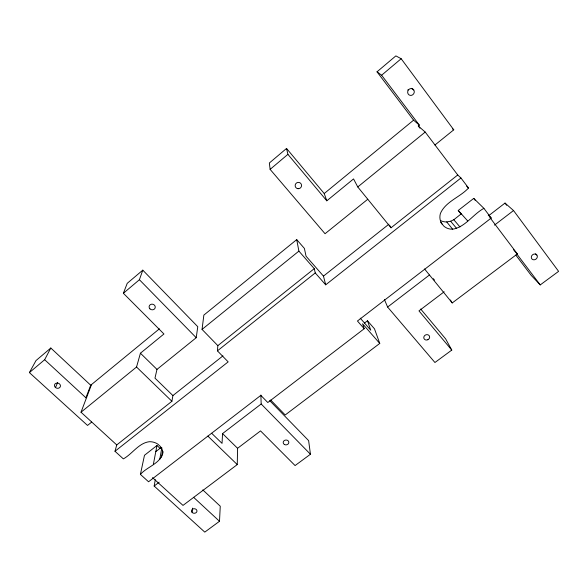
<?xml version="1.0" encoding="UTF-8"?>
<svg xmlns="http://www.w3.org/2000/svg" width="588" height="588" viewBox="0 0 588 588"><rect width="100%" height="100%" fill="white"/><g stroke="black" fill="none" stroke-linecap="round" stroke-linejoin="round"><path stroke-width="0.88" d="M152.52 477.61L183 505.401L237.265 464.586L237.581 448.291L222.558 433.591L261.175 403.985L260.874 395.011M155.298 479.712L154.159 486.033L204.778 532.118L219.5 521.284L220.257 506.209L202.809 489.9M222.558 433.591L222.044 443.374L211.643 433.253M270.678 400.016L285.209 414.966L379.76 343.421L362.583 323.812L364.215 328.721L267.805 402.523L260.829 395.371L148.558 481.77L140.407 474.391C146.875 467.004 159.164 463.969 162.567 454.171A12.451 10.577 6.2 0 0 160.495 446.608L157.922 444.197A12.451 10.577 6.2 0 0 149.212 441.72C138.555 443.117 132.322 453.987 123.355 458.89L114.998 451.261L228.166 361.87L217.428 350.86L217.839 345.641L314.264 268.657L298.895 251.113L296.719 239.617L203.86 315.094L202.051 329.405L217.839 345.641M192.202 512.515L192.1 512.435A2.749 2.271 1.5 0 1 193.54 508.796A2.749 2.271 1.5 0 1 196.921 511.442A2.749 2.271 1.5 0 1 192.621 512.839L192.202 512.515L192.651 508.12M116.747 444.94L171.902 401.273L172.909 395.577L154.975 378.143L156.974 369.396L196.223 337.71L197.766 326.685L142.788 270.157L127.228 283.328L123.37 293.272L163.942 333.984L140.429 353.204L136.541 367.022L81.012 412.217L116.747 444.94L114.998 451.261M162.567 454.171L163.038 451.496M161.487 457.185L162.604 450.908M159.738 459.449L161.84 447.747M153.38 464.292L156.974 445.491L160.311 448.607M140.407 474.391L144.479 455.288L156.974 445.491M123.37 293.272L139.407 279.726L142.788 270.157M81.012 412.217L91.522 384.552L159.399 328.824M90.706 385.221L50.811 348.015L44.659 359.709L85.914 397.789L90.706 385.221L91.522 384.552M55.375 387.404L54.956 386.963A3.036 2.595 16.1 0 1 56.977 383.045A3.036 2.595 16.1 0 1 60.343 386.603A3.036 2.595 16.1 0 1 55.478 387.514L57.668 382.457M91.691 422.081L87.531 425.44L29.4 372.601L35.986 360.584L50.811 348.015M85.914 397.789L86.737 397.098M419.92 128.162L418.281 126.001L419.332 125.141L413.592 120.165L377.018 71.824L395.871 55.882L401.17 58.734L453.76 129.823L434.936 145.023M364.215 328.721L357.445 321.011L491.208 218.06L483.909 208.35C473.017 214.23 465.358 227.152 452.628 229.21A14.016 12.767 -38.7 0 1 443.712 226.027L441.345 223.014A14.016 12.767 -38.7 0 1 440.383 213.532C445.483 201.53 460.088 197.23 468.533 187.998L460.941 177.995L457.743 174.981L391.027 227.791L357.769 186.955L353.55 178.928L326.803 200.809L324.216 193.533L286.54 148.448L269.355 163.001L270.12 169.373L325.046 233.723L367.735 199.273M29.4 372.601L44.659 359.709M270.12 169.373L287.907 154.357L286.54 148.448M377.018 71.824L381.619 75.22L401.17 58.734M324.216 193.533L413.592 120.165M357.769 186.955L425.205 132.065L457.743 174.981M202.051 329.405L298.895 251.113M217.428 350.86L315.249 272.935L314.264 268.657M172.909 395.577L222.955 355.872M460.941 177.995L325.693 284.827L323.466 276.117L388.955 224.16M440.728 220.662A13.612 12.444 -39.5 0 0 446.718 221.926L450.636 221.228L453.811 219.728L461.286 213.819L467.651 220.882M460.985 214.003L458.243 210.445L473.752 198.391L483.909 208.35M489.098 215.362L505.033 203.073L513.53 210.541L558.6 271.355L540.24 284.908L531.258 275.441L515.794 255.06M155.813 451.591L161.318 447.38M364.553 323.01L367.463 320.776L374.475 328.817L379.76 343.421M154.159 486.033L159.157 482.197M494.486 225.138L513.53 210.541M420.692 309.023L445.667 338.931L451.775 350.088L434.929 362.502L387.624 307.054L429.372 275.052M237.581 448.291L260.535 430.908L295.08 465.564L310.442 454.245L308.626 440.618L269.686 400.604M444.168 291.795L418.965 310.883L451.775 350.088M424.558 268.959L452.231 302.938L517.366 253.95L489.841 217.442M411.504 88.34L413.621 89.788M452.385 128.801L453.76 129.823M418.281 126.001L425.205 132.065M193.577 497.294L219.5 521.284M466.615 186.161L468.533 187.998M535.572 253.788L537.16 255.523A3.175 2.764 -36.7 0 1 534.117 259.822A3.175 2.764 -36.7 0 1 531.677 255.846A3.175 2.764 -36.7 0 1 536.785 254.905L536.859 255.03M136.541 367.022L171.902 401.273M207.851 436.098L237.265 464.586M140.429 353.204L156.974 369.396M488.231 215.112L491.208 218.06M139.407 279.726L196.223 337.71M261.175 403.985L310.442 454.245M515.522 252.046L517.366 253.95M458.243 210.445L461.286 213.819M315.249 272.935L325.693 284.827M323.466 276.117L306.039 256.199L304.4 248.43L296.719 239.617M360.238 318.159L370.763 330.199L367.463 320.776M453.811 219.728L459.941 226.946M287.907 154.357L326.803 200.809M450.636 221.228L456.663 228.482M446.718 221.926L452.628 229.21M433.341 278.697L434.473 280.086M440.809 222.396L442.499 224.55M381.619 75.22L419.332 125.141M513.449 249.54L515.088 251.701M516.727 253.869L540.24 284.908M473.752 198.391L475.383 200.552M505.033 203.073L506.665 205.271M450.393 300.012L452.231 302.938M389.785 225.616L391.027 227.791M384.39 299.461L387.624 307.054M408.285 89.361A3.381 3.153 -61.4 0 1 407.815 90.111M427.88 339.695L427.77 339.768A2.984 2.646 -23.4 0 1 423.786 337.387A2.984 2.646 -23.4 0 1 428.137 334.866A2.984 2.646 -23.4 0 1 428.439 339.379L427.88 339.695M413.739 89.913L413.173 89.273A3.499 3.256 -60.3 0 0 407.793 91.213A3.499 3.256 -60.3 0 0 411.453 95.352A3.499 3.256 -60.3 0 0 413.739 89.913M298.05 188.711A3.219 3.16 -26.6 0 0 301.284 184.191A3.219 3.16 -26.6 0 0 295.749 183.743A3.219 3.16 -26.6 0 0 298.05 188.711M284.394 444.484A2.822 2.433 -5.3 0 0 288.818 442.61A2.822 2.433 -5.3 0 0 284.835 440.265A2.822 2.433 -5.3 0 0 284.394 444.484M149.94 308.847A3.102 2.822 14.6 0 0 155.136 307.928A3.102 2.822 14.6 0 0 151.461 304.202A3.102 2.822 14.6 0 0 149.94 308.847"/></g></svg>
